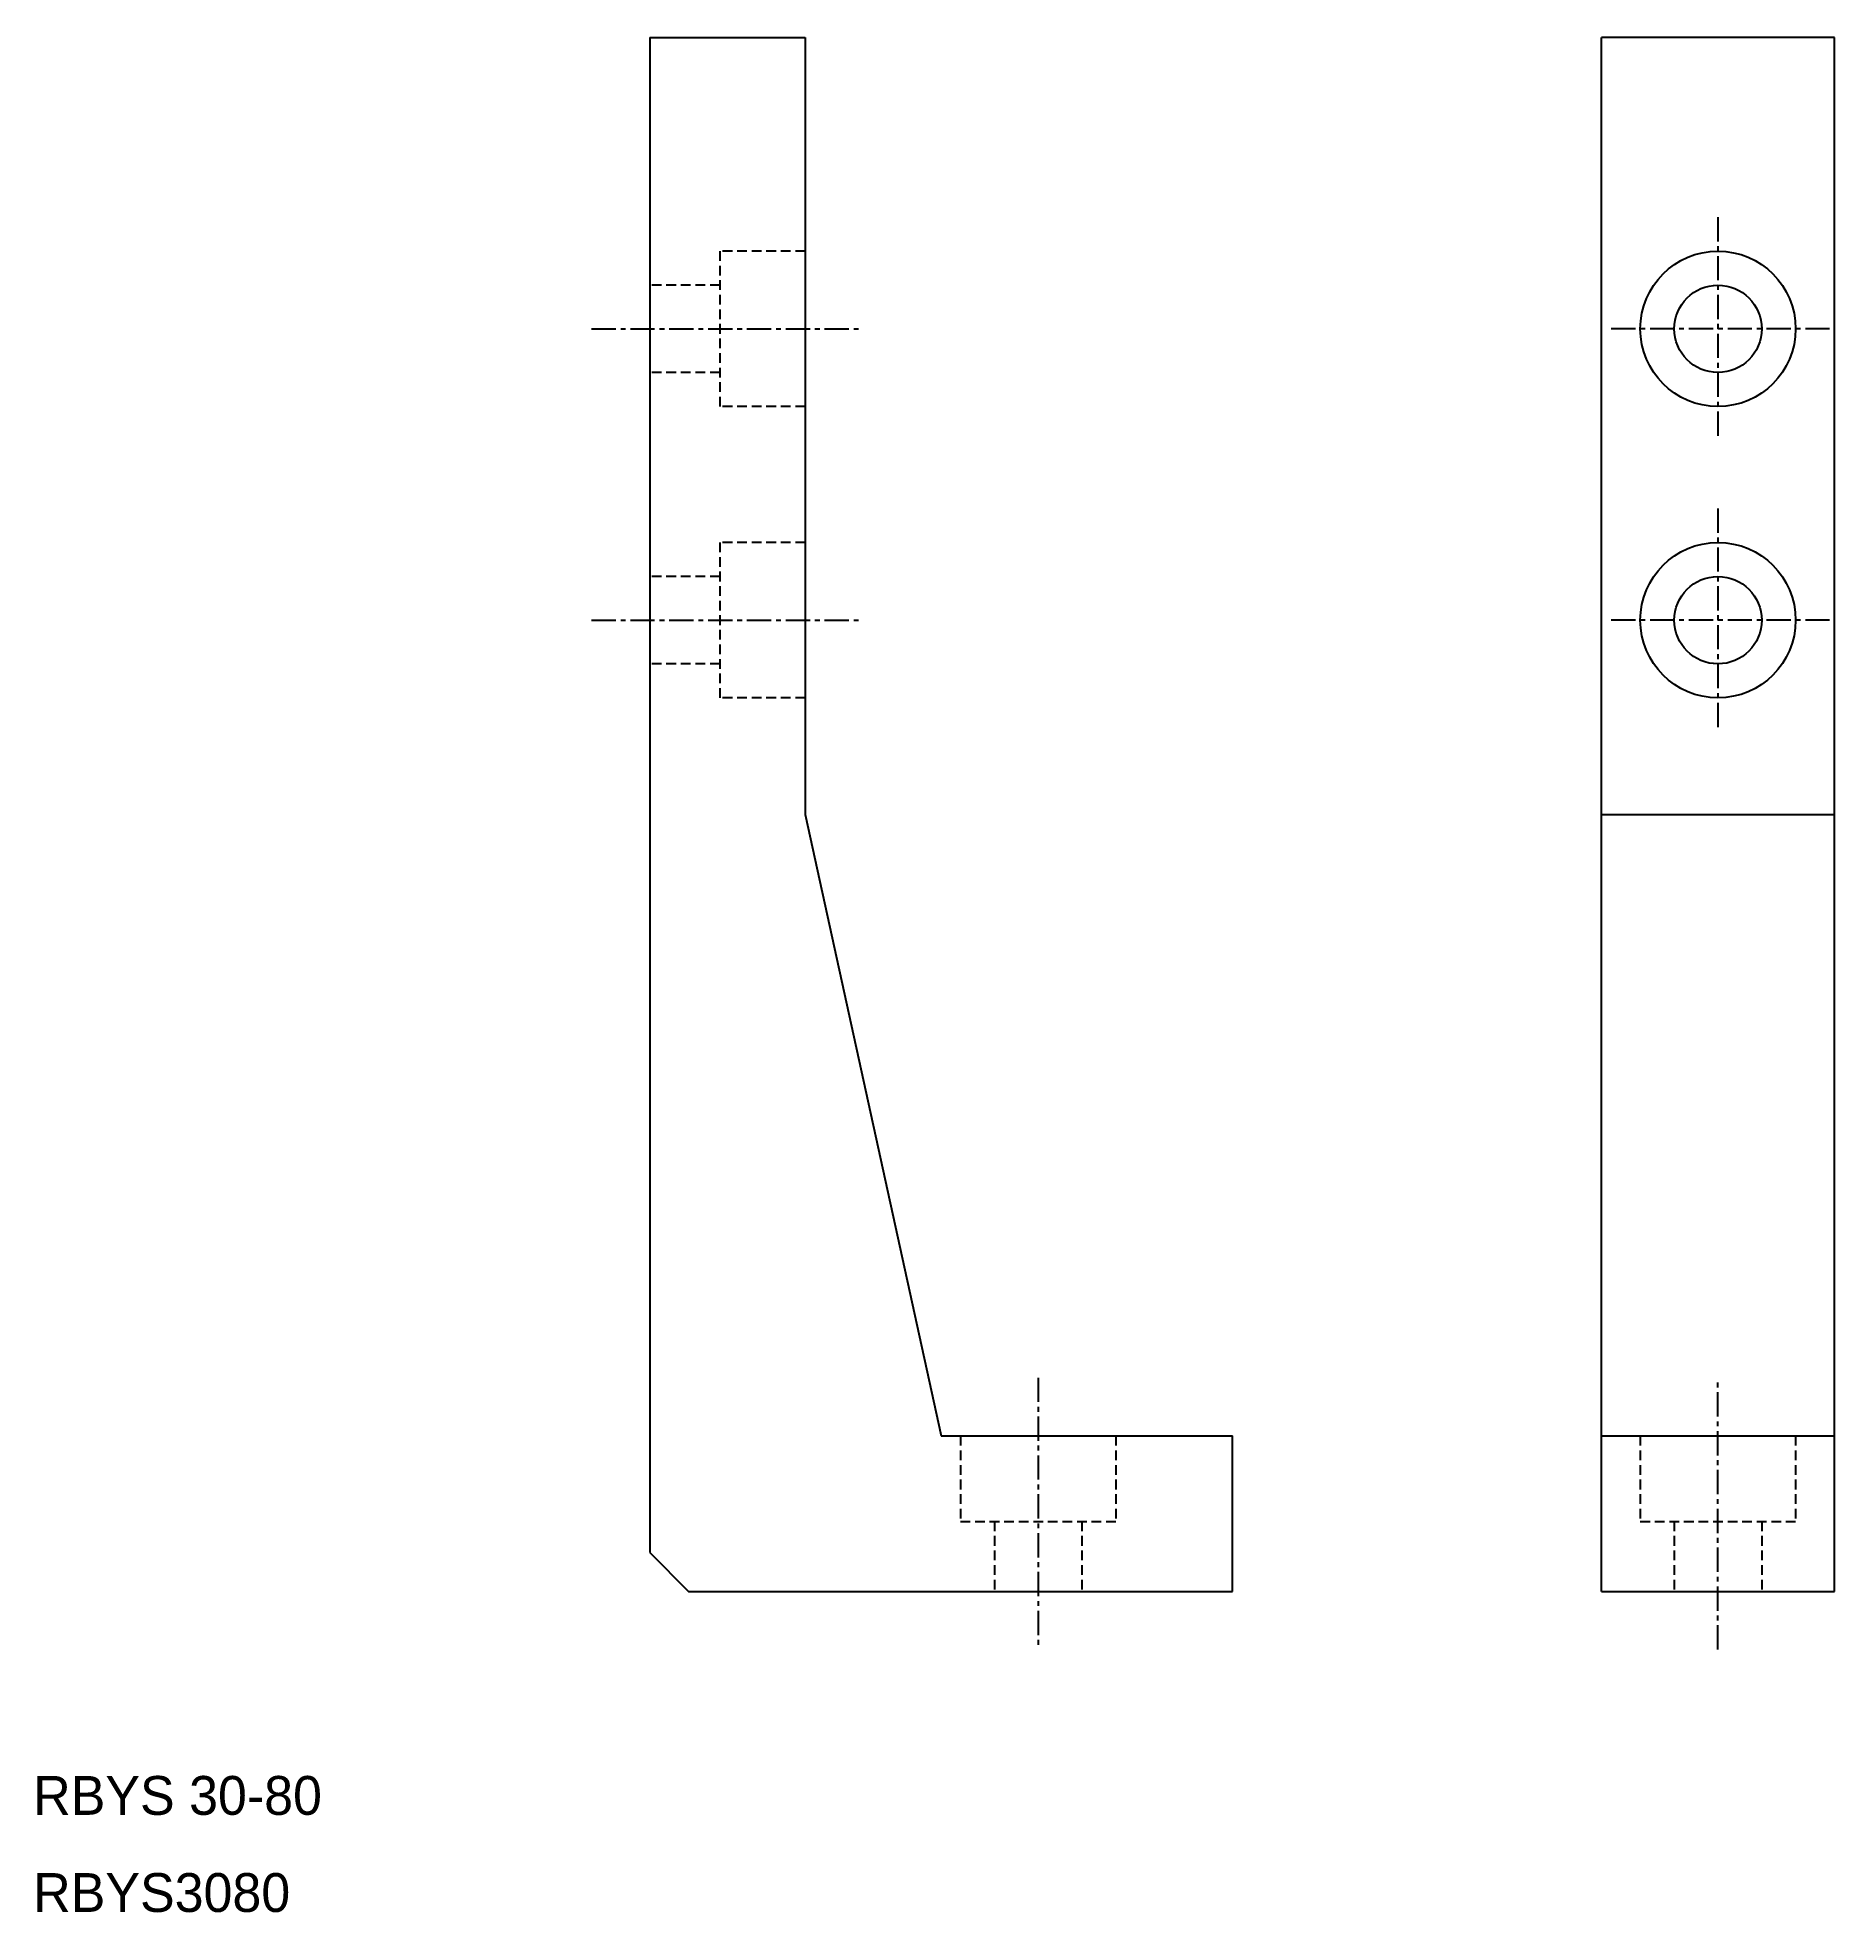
# Model space of a CAD drawing. Extents: x 262.6 to 355.1, y 11.4 to 107.9.
import ezdxf

# ---------------------------------------------------------------- set-up
doc = ezdxf.new("R2010")
doc.units = 0
doc.linetypes.add('CENTER', pattern=[2, 1.25, -0.25, 0.25, -0.25])
doc.linetypes.add('DASHED', pattern=[0.75, 0.5, -0.25])
doc.layers.get('0').update_dxf_attribs({"linetype": 'CONTINUOUS'})
doc.layers.add('CENTER', color=1, linetype='CENTER')

msp = doc.modelspace()

# ---------------------------------------------------------------- linework, layer by layer
at = {"color": 7, "linetype": 'CONTINUOUS'}
for p, q in [((294.092, 107.907), (294.092, 29.907)), ((294.092, 107.907), (302.092, 107.907)), ((302.092, 107.907), (302.092, 67.907)), ((343.095, 27.907), (343.095, 107.907)), ((355.095, 107.907), (343.095, 107.907)), ((355.095, 27.907), (355.095, 107.907)), ((302.092, 67.907), (309.092, 35.907)), ((343.095, 67.907), (355.095, 67.907)), ((309.092, 35.907), (324.092, 35.907)), ((324.092, 27.907), (324.092, 35.907)), ((343.095, 35.907), (355.095, 35.907)), ((294.092, 29.907), (296.092, 27.907)), ((296.092, 27.907), (324.092, 27.907)), ((343.095, 27.907), (355.095, 27.907))]:
    msp.add_line(p, q, dxfattribs=at)
at = {"color": 3, "linetype": 'DASHED'}
for p, q in [((297.692, 96.907), (297.692, 88.907)), ((302.092, 96.907), (297.692, 96.907)), ((297.692, 95.157), (294.092, 95.157)), ((297.692, 90.657), (294.092, 90.657)), ((302.092, 88.907), (297.692, 88.907)), ((302.092, 81.907), (297.692, 81.907)), ((297.692, 81.907), (297.692, 73.907)), ((297.692, 80.157), (294.092, 80.157)), ((297.692, 75.657), (294.092, 75.657)), ((302.092, 73.907), (297.692, 73.907)), ((310.092, 35.907), (310.092, 31.507)), ((318.092, 35.907), (318.092, 31.507)), ((345.095, 35.907), (345.095, 31.507)), ((353.095, 35.907), (353.095, 31.507)), ((310.092, 31.507), (318.092, 31.507)), ((311.842, 31.507), (311.842, 27.907)), ((316.342, 31.507), (316.342, 27.907)), ((345.095, 31.507), (353.095, 31.507)), ((346.845, 31.507), (346.845, 27.907)), ((351.345, 31.507), (351.345, 27.907))]:
    msp.add_line(p, q, dxfattribs=at)
at = {"color": 7, "linetype": 'CONTINUOUS'}
for centre, radius in [((349.095, 92.907), 4), ((349.095, 92.907), 2.25), ((349.095, 77.907), 4), ((349.095, 77.907), 2.25)]:
    msp.add_circle(centre, radius, dxfattribs=at)
at = {"layer": 'CENTER', "color": 1, "linetype": 'CENTER'}
for p, q in [((349.095, 98.657), (349.095, 87.157)), ((291.092, 92.907), (305.092, 92.907)), ((354.845, 92.907), (343.345, 92.907)), ((349.095, 83.657), (349.095, 72.157)), ((291.092, 77.907), (305.092, 77.907)), ((354.845, 77.907), (343.345, 77.907)), ((314.092, 38.907), (314.092, 24.907)), ((349.095, 24.907), (349.095, 38.907))]:
    msp.add_line(p, q, dxfattribs=at)

# ---------------------------------------------------------------- texts
at = {"color": 7, "linetype": 'CONTINUOUS'}
for s, p in [('RBYS 30-80', (262.343, 16.4)), ('RBYS3080', (262.343, 11.4))]:
    msp.add_text(s, height=2, dxfattribs=at).set_placement(p)

doc.saveas('drawing.dxf')
